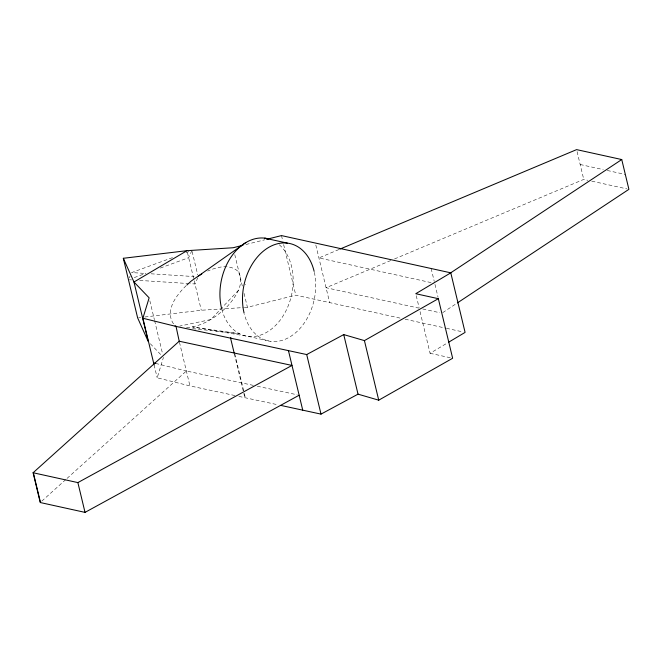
<?xml version="1.0" encoding="UTF-8"?>
<svg xmlns="http://www.w3.org/2000/svg" width="662" height="662" viewBox="0 0 662 662"><rect width="100%" height="100%" fill="white"/><g stroke="black" fill="none" stroke-linecap="round" stroke-linejoin="round"><path stroke-width="0.5" stroke-dasharray="3.31 2.48" d="M186.527 327.582C202.489 326.656 216.557 317.04 227.62 306.109C235.523 297.122 245.635 283.187 237.906 271.255C229.499 263.691 216.937 267.018 207.669 271.072M234.902 395.545L189.936 385.896L157.184 377.812L163.44 357.406M129.272 277.924L130.075 276.145M191.889 250.542L188.67 257.683L159.542 268.342M197.789 277.709L194.984 283.965L189.862 283.634M238.477 290.287L210.83 319.547L179.824 326.052M186.188 285.661C176.771 294.731 164.929 309.924 173.03 323.164L174.627 324.264M41.78 501.159L66.258 479.123M67.028 478.427L186.361 371.001L253.281 385.367M442.746 312.621L456.532 303.486M245.254 284.801L245.676 284.552M244.319 393.493L245.279 397.465L244.866 397.705L234.381 354.021M420.056 311.587L430.068 353.293L447.578 342.85M338.886 249.533L318.918 257.932L433.718 283.187M390.729 260.538L326.068 287.713L418.715 308.095M394.527 258.941L583.752 179.402L587.765 180.287M172.468 257.642L131.68 272.57L146.004 273.489M186.055 252.669L188.976 251.601M134.295 277.577L145.946 273.315M245.95 244.518L264.701 239.801M244.344 307.507L247.423 307.309L295.782 295.161L401.147 318.339M138.656 317.735L140.708 317.487M144.812 316.999L201.289 310.246L243.318 307.573M151.126 273.811L194.098 276.559M129.487 279.778L131.539 279.91M139.723 280.431L188.844 283.568M192.625 328.642L239.363 333.648L192.601 326.995L248.324 336.42L270.899 341.385M257.27 386.227L297.155 394.784M238.899 396.406L277.8 404.755M580.177 164.507L603.256 169.588M607.269 170.473L625.325 174.445M591.778 181.165L626.897 188.893M422.745 308.98L439.866 312.745M405.169 319.225L445.452 328.087M446.436 328.302L462.142 331.753M430.068 353.293L451.658 358.043M155.595 363.405L186.361 371.001M150.332 343.743L161.371 355.246M577.082 151.606L583.752 179.402M431.152 268.515L434.255 281.424M434.967 284.395L438.062 297.304M416.241 295.707L419.104 307.615M315.815 245.023L329.643 302.608M281.482 235.589L282.674 240.554M283.626 244.526L295.782 295.161M234.787 254.688L242.416 286.464M244.079 293.415L247.423 307.309M234.787 353.781L244.088 392.5M192.121 251.51L197.731 274.871M187.47 252.677L201.289 310.246M179.452 342.213L189.936 385.896M149.852 300.813L154.387 319.672M154.627 320.665L162.728 354.427M154.089 364.903L157.184 377.812M279.331 244.775A49.882 35.856 -77.6 0 1 277.494 323.404A49.882 35.856 -77.6 0 1 221.762 309.129M314.359 272.33A49.882 35.856 -77.6 0 1 289.84 336.925A49.882 35.856 -77.6 0 1 244.336 314.102"/><path stroke-width="0.99" d="M154.089 364.903L142.884 318.24L149.14 297.834L133.964 282.012L123.322 258.288L186.99 250.675L233.115 247.745L242.987 245.263M186.907 284.999L191.227 281.036L245.817 242.606M33.1 472.751L179.212 341.22L292 365.424L77.876 482.598L33.1 472.751L40.25 502.532L85.026 512.38L299.15 395.214M198.492 275.988L201.786 274.027M450.243 273.133L621.75 159.55L628.9 189.332L457.392 302.915M230.591 338.125L230.972 337.893L230.566 338.133L234.166 353.012M448.455 342.32L465.088 332.398L450.781 272.835L415.761 293.721L438.335 298.686L452.642 358.258L378.73 400.179L358.026 394.155L321.004 414.122L280.787 405.401M186.99 250.675L133.964 282.012L148.263 341.584L137.63 317.859L123.322 258.288M142.884 318.24L175.637 326.325L306.705 354.559L343.727 334.583L364.423 340.607L438.335 298.686M339.838 249.135L576.602 149.62L621.75 159.55M266.678 239.305L281.482 235.589L450.781 272.835M264.759 238.146L287.333 243.111M174.975 325.903L175.968 326.126L179.212 341.22M153.609 362.917L155.595 363.405M364.423 340.607L378.73 400.179M343.727 334.583L358.026 394.155M306.705 354.559L321.004 414.122M288.425 350.537L302.724 410.109M77.876 482.598L85.026 512.38M33.34 472.8L40.49 502.582M221.522 308.169A49.882 35.856 -77.6 0 1 231.079 256.964A49.882 35.856 -77.6 0 1 268.441 238.858M244.096 313.134A49.882 35.856 -77.6 0 1 268.391 247.571A49.882 35.856 -77.6 0 1 314.136 271.362"/></g></svg>
